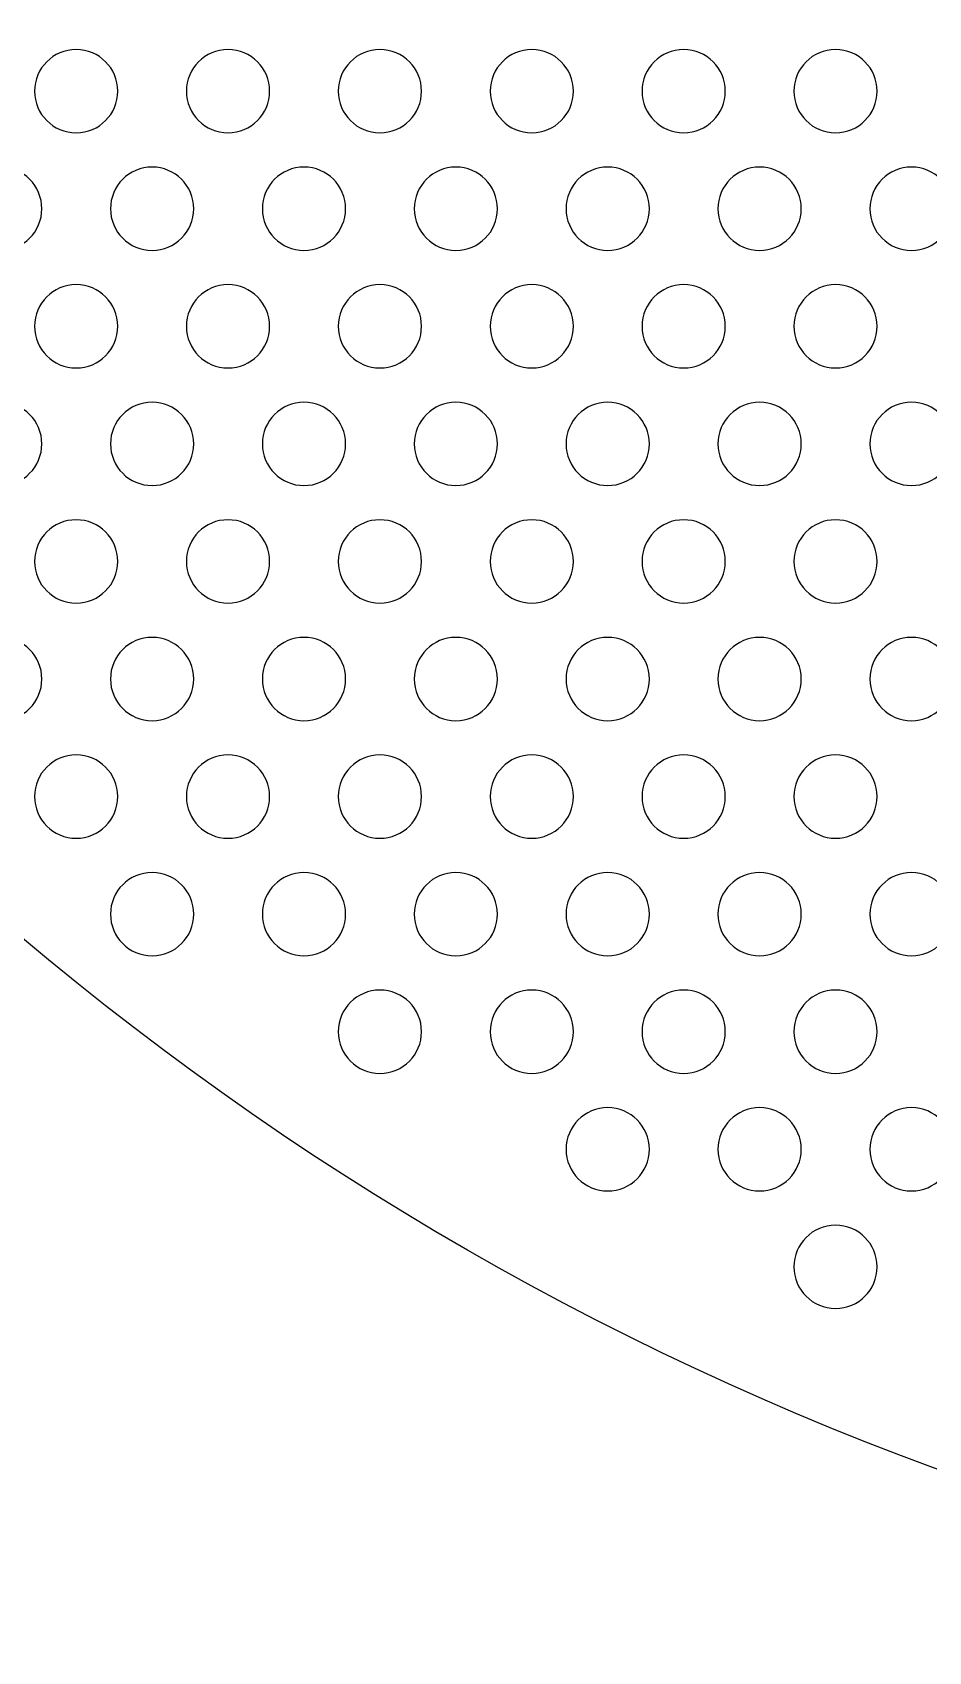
# Model space of a CAD drawing. Header units: millimetres. Extents: x 2717 to 2965, y -3 to 245.
# Drawn here: x 2761.9 to 2798.6, y -3 to 63.3 of the extents above; entities that cross this region are included whole.
import ezdxf

# ---------------------------------------------------------------- set-up
doc = ezdxf.new("R2010")
doc.units = ezdxf.units.MM
doc.layers.add('Livello 04', color=1, linetype='Continuous', true_color=0xff0000)
doc.layers.add('Predefinito', color=18, linetype='Continuous', true_color=0x000000)

msp = doc.modelspace()

# ---------------------------------------------------------------- linework, layer by layer
at = {"layer": 'Livello 04'}
msp.add_circle((2841.468, 121.039), 124, dxfattribs=at)
at = {"layer": 'Predefinito', "color": 18, "true_color": 0x000000}
for points in [[(2763.724, 62.602), (2762.783, 62.602), (2762.02, 61.839), (2762.02, 60.897)], [(2765.429, 60.897), (2765.429, 61.839), (2764.666, 62.602), (2763.724, 62.602)], [(2769.944, 62.602), (2769.002, 62.602), (2768.239, 61.839), (2768.239, 60.897)], [(2771.648, 60.897), (2771.648, 61.839), (2770.885, 62.602), (2769.944, 62.602)], [(2776.163, 62.602), (2775.222, 62.602), (2774.459, 61.839), (2774.459, 60.897)], [(2777.868, 60.897), (2777.868, 61.839), (2777.104, 62.602), (2776.163, 62.602)], [(2782.383, 62.602), (2781.442, 62.602), (2780.678, 61.839), (2780.678, 60.897)], [(2784.087, 60.897), (2784.087, 61.839), (2783.324, 62.602), (2782.383, 62.602)], [(2788.602, 62.602), (2787.661, 62.602), (2786.898, 61.839), (2786.898, 60.897)], [(2790.307, 60.897), (2790.307, 61.839), (2789.544, 62.602), (2788.602, 62.602)], [(2794.822, 62.602), (2793.881, 62.602), (2793.117, 61.839), (2793.117, 60.897)], [(2796.526, 60.897), (2796.526, 61.839), (2795.763, 62.602), (2794.822, 62.602)], [(2762.02, 60.897), (2762.02, 59.956), (2762.783, 59.193), (2763.724, 59.193)], [(2763.724, 59.193), (2764.666, 59.193), (2765.429, 59.956), (2765.429, 60.897)], [(2768.239, 60.897), (2768.239, 59.956), (2769.002, 59.193), (2769.944, 59.193)], [(2769.944, 59.193), (2770.885, 59.193), (2771.648, 59.956), (2771.648, 60.897)], [(2774.459, 60.897), (2774.459, 59.956), (2775.222, 59.193), (2776.163, 59.193)], [(2776.163, 59.193), (2777.104, 59.193), (2777.868, 59.956), (2777.868, 60.897)], [(2780.678, 60.897), (2780.678, 59.956), (2781.442, 59.193), (2782.383, 59.193)], [(2782.383, 59.193), (2783.324, 59.193), (2784.087, 59.956), (2784.087, 60.897)], [(2786.898, 60.897), (2786.898, 59.956), (2787.661, 59.193), (2788.602, 59.193)], [(2788.602, 59.193), (2789.544, 59.193), (2790.307, 59.956), (2790.307, 60.897)], [(2793.117, 60.897), (2793.117, 59.956), (2793.881, 59.193), (2794.822, 59.193)], [(2794.822, 59.193), (2795.763, 59.193), (2796.526, 59.956), (2796.526, 60.897)], [(2762.319, 56.086), (2762.319, 57.028), (2761.556, 57.791), (2760.614, 57.791)], [(2766.834, 57.791), (2765.893, 57.791), (2765.129, 57.028), (2765.129, 56.086)], [(2768.539, 56.086), (2768.539, 57.028), (2767.775, 57.791), (2766.834, 57.791)], [(2773.053, 57.791), (2772.112, 57.791), (2771.349, 57.028), (2771.349, 56.086)], [(2774.758, 56.086), (2774.758, 57.028), (2773.995, 57.791), (2773.053, 57.791)], [(2779.273, 57.791), (2778.332, 57.791), (2777.568, 57.028), (2777.568, 56.086)], [(2780.978, 56.086), (2780.978, 57.028), (2780.214, 57.791), (2779.273, 57.791)], [(2785.493, 57.791), (2784.551, 57.791), (2783.788, 57.028), (2783.788, 56.086)], [(2787.197, 56.086), (2787.197, 57.028), (2786.434, 57.791), (2785.493, 57.791)], [(2791.712, 57.791), (2790.771, 57.791), (2790.007, 57.028), (2790.007, 56.086)], [(2793.417, 56.086), (2793.417, 57.028), (2792.653, 57.791), (2791.712, 57.791)], [(2797.931, 57.791), (2796.99, 57.791), (2796.227, 57.028), (2796.227, 56.086)], [(2799.636, 56.086), (2799.636, 57.028), (2798.873, 57.791), (2797.931, 57.791)], [(2760.614, 54.382), (2761.556, 54.382), (2762.319, 55.145), (2762.319, 56.086)], [(2765.129, 56.086), (2765.129, 55.145), (2765.893, 54.382), (2766.834, 54.382)], [(2766.834, 54.382), (2767.775, 54.382), (2768.539, 55.145), (2768.539, 56.086)], [(2771.349, 56.086), (2771.349, 55.145), (2772.112, 54.382), (2773.053, 54.382)], [(2773.053, 54.382), (2773.995, 54.382), (2774.758, 55.145), (2774.758, 56.086)], [(2777.568, 56.086), (2777.568, 55.145), (2778.332, 54.382), (2779.273, 54.382)], [(2779.273, 54.382), (2780.214, 54.382), (2780.978, 55.145), (2780.978, 56.086)], [(2783.788, 56.086), (2783.788, 55.145), (2784.551, 54.382), (2785.493, 54.382)], [(2785.493, 54.382), (2786.434, 54.382), (2787.197, 55.145), (2787.197, 56.086)], [(2790.007, 56.086), (2790.007, 55.145), (2790.771, 54.382), (2791.712, 54.382)], [(2791.712, 54.382), (2792.653, 54.382), (2793.417, 55.145), (2793.417, 56.086)], [(2796.227, 56.086), (2796.227, 55.145), (2796.99, 54.382), (2797.931, 54.382)], [(2797.931, 54.382), (2798.873, 54.382), (2799.636, 55.145), (2799.636, 56.086)], [(2763.724, 52.979), (2762.783, 52.979), (2762.02, 52.216), (2762.02, 51.275)], [(2765.429, 51.275), (2765.429, 52.216), (2764.666, 52.979), (2763.724, 52.979)], [(2769.944, 52.979), (2769.002, 52.979), (2768.239, 52.216), (2768.239, 51.275)], [(2771.648, 51.275), (2771.648, 52.216), (2770.885, 52.979), (2769.944, 52.979)], [(2776.163, 52.979), (2775.222, 52.979), (2774.459, 52.216), (2774.459, 51.275)], [(2777.868, 51.275), (2777.868, 52.216), (2777.104, 52.979), (2776.163, 52.979)], [(2782.383, 52.979), (2781.442, 52.979), (2780.678, 52.216), (2780.678, 51.275)], [(2784.087, 51.275), (2784.087, 52.216), (2783.324, 52.979), (2782.383, 52.979)], [(2788.602, 52.979), (2787.661, 52.979), (2786.898, 52.216), (2786.898, 51.275)], [(2790.307, 51.275), (2790.307, 52.216), (2789.544, 52.979), (2788.602, 52.979)], [(2794.822, 52.979), (2793.881, 52.979), (2793.117, 52.216), (2793.117, 51.275)], [(2796.526, 51.275), (2796.526, 52.216), (2795.763, 52.979), (2794.822, 52.979)], [(2762.02, 51.275), (2762.02, 50.334), (2762.783, 49.57), (2763.724, 49.57)], [(2763.724, 49.57), (2764.666, 49.57), (2765.429, 50.334), (2765.429, 51.275)], [(2768.239, 51.275), (2768.239, 50.334), (2769.002, 49.57), (2769.944, 49.57)], [(2769.944, 49.57), (2770.885, 49.57), (2771.648, 50.334), (2771.648, 51.275)], [(2774.459, 51.275), (2774.459, 50.334), (2775.222, 49.57), (2776.163, 49.57)], [(2776.163, 49.57), (2777.104, 49.57), (2777.868, 50.334), (2777.868, 51.275)], [(2780.678, 51.275), (2780.678, 50.334), (2781.442, 49.57), (2782.383, 49.57)], [(2782.383, 49.57), (2783.324, 49.57), (2784.087, 50.334), (2784.087, 51.275)], [(2786.898, 51.275), (2786.898, 50.334), (2787.661, 49.57), (2788.602, 49.57)], [(2788.602, 49.57), (2789.544, 49.57), (2790.307, 50.334), (2790.307, 51.275)], [(2793.117, 51.275), (2793.117, 50.334), (2793.881, 49.57), (2794.822, 49.57)], [(2794.822, 49.57), (2795.763, 49.57), (2796.526, 50.334), (2796.526, 51.275)], [(2762.319, 46.464), (2762.319, 47.405), (2761.556, 48.168), (2760.614, 48.168)], [(2766.834, 48.168), (2765.893, 48.168), (2765.129, 47.405), (2765.129, 46.464)], [(2768.539, 46.464), (2768.539, 47.405), (2767.775, 48.168), (2766.834, 48.168)], [(2773.053, 48.168), (2772.112, 48.168), (2771.349, 47.405), (2771.349, 46.464)], [(2774.758, 46.464), (2774.758, 47.405), (2773.995, 48.168), (2773.053, 48.168)], [(2779.273, 48.168), (2778.332, 48.168), (2777.568, 47.405), (2777.568, 46.464)], [(2780.978, 46.464), (2780.978, 47.405), (2780.214, 48.168), (2779.273, 48.168)], [(2785.493, 48.168), (2784.551, 48.168), (2783.788, 47.405), (2783.788, 46.464)], [(2787.197, 46.464), (2787.197, 47.405), (2786.434, 48.168), (2785.493, 48.168)], [(2791.712, 48.168), (2790.771, 48.168), (2790.007, 47.405), (2790.007, 46.464)], [(2793.417, 46.464), (2793.417, 47.405), (2792.653, 48.168), (2791.712, 48.168)], [(2797.931, 48.168), (2796.99, 48.168), (2796.227, 47.405), (2796.227, 46.464)], [(2799.636, 46.464), (2799.636, 47.405), (2798.873, 48.168), (2797.931, 48.168)], [(2760.614, 44.759), (2761.556, 44.759), (2762.319, 45.522), (2762.319, 46.464)], [(2765.129, 46.464), (2765.129, 45.522), (2765.893, 44.759), (2766.834, 44.759)], [(2766.834, 44.759), (2767.775, 44.759), (2768.539, 45.522), (2768.539, 46.464)], [(2771.349, 46.464), (2771.349, 45.522), (2772.112, 44.759), (2773.053, 44.759)], [(2773.053, 44.759), (2773.995, 44.759), (2774.758, 45.522), (2774.758, 46.464)], [(2777.568, 46.464), (2777.568, 45.522), (2778.332, 44.759), (2779.273, 44.759)], [(2779.273, 44.759), (2780.214, 44.759), (2780.978, 45.522), (2780.978, 46.464)], [(2783.788, 46.464), (2783.788, 45.522), (2784.551, 44.759), (2785.493, 44.759)], [(2785.493, 44.759), (2786.434, 44.759), (2787.197, 45.522), (2787.197, 46.464)], [(2790.007, 46.464), (2790.007, 45.522), (2790.771, 44.759), (2791.712, 44.759)], [(2791.712, 44.759), (2792.653, 44.759), (2793.417, 45.522), (2793.417, 46.464)], [(2796.227, 46.464), (2796.227, 45.522), (2796.99, 44.759), (2797.931, 44.759)], [(2797.931, 44.759), (2798.873, 44.759), (2799.636, 45.522), (2799.636, 46.464)], [(2763.724, 43.357), (2762.783, 43.357), (2762.02, 42.594), (2762.02, 41.652)], [(2765.429, 41.652), (2765.429, 42.594), (2764.666, 43.357), (2763.724, 43.357)], [(2769.944, 43.357), (2769.002, 43.357), (2768.239, 42.594), (2768.239, 41.652)], [(2771.648, 41.652), (2771.648, 42.594), (2770.885, 43.357), (2769.944, 43.357)], [(2776.163, 43.357), (2775.222, 43.357), (2774.459, 42.594), (2774.459, 41.652)], [(2777.868, 41.652), (2777.868, 42.594), (2777.104, 43.357), (2776.163, 43.357)], [(2782.383, 43.357), (2781.442, 43.357), (2780.678, 42.594), (2780.678, 41.652)], [(2784.087, 41.652), (2784.087, 42.594), (2783.324, 43.357), (2782.383, 43.357)], [(2788.602, 43.357), (2787.661, 43.357), (2786.898, 42.594), (2786.898, 41.652)], [(2790.307, 41.652), (2790.307, 42.594), (2789.544, 43.357), (2788.602, 43.357)], [(2794.822, 43.357), (2793.881, 43.357), (2793.117, 42.594), (2793.117, 41.652)], [(2796.526, 41.652), (2796.526, 42.594), (2795.763, 43.357), (2794.822, 43.357)], [(2762.02, 41.652), (2762.02, 40.711), (2762.783, 39.948), (2763.724, 39.948)], [(2763.724, 39.948), (2764.666, 39.948), (2765.429, 40.711), (2765.429, 41.652)], [(2768.239, 41.652), (2768.239, 40.711), (2769.002, 39.948), (2769.944, 39.948)], [(2769.944, 39.948), (2770.885, 39.948), (2771.648, 40.711), (2771.648, 41.652)], [(2774.459, 41.652), (2774.459, 40.711), (2775.222, 39.948), (2776.163, 39.948)], [(2776.163, 39.948), (2777.104, 39.948), (2777.868, 40.711), (2777.868, 41.652)], [(2780.678, 41.652), (2780.678, 40.711), (2781.442, 39.948), (2782.383, 39.948)], [(2782.383, 39.948), (2783.324, 39.948), (2784.087, 40.711), (2784.087, 41.652)], [(2786.898, 41.652), (2786.898, 40.711), (2787.661, 39.948), (2788.602, 39.948)], [(2788.602, 39.948), (2789.544, 39.948), (2790.307, 40.711), (2790.307, 41.652)], [(2793.117, 41.652), (2793.117, 40.711), (2793.881, 39.948), (2794.822, 39.948)], [(2794.822, 39.948), (2795.763, 39.948), (2796.526, 40.711), (2796.526, 41.652)], [(2762.319, 36.841), (2762.319, 37.782), (2761.556, 38.545), (2760.614, 38.545)], [(2766.834, 38.545), (2765.893, 38.545), (2765.129, 37.782), (2765.129, 36.841)], [(2768.539, 36.841), (2768.539, 37.782), (2767.775, 38.545), (2766.834, 38.545)], [(2773.053, 38.545), (2772.112, 38.545), (2771.349, 37.782), (2771.349, 36.841)], [(2774.758, 36.841), (2774.758, 37.782), (2773.995, 38.545), (2773.053, 38.545)], [(2779.273, 38.545), (2778.332, 38.545), (2777.568, 37.782), (2777.568, 36.841)], [(2780.978, 36.841), (2780.978, 37.782), (2780.214, 38.545), (2779.273, 38.545)], [(2785.493, 38.545), (2784.551, 38.545), (2783.788, 37.782), (2783.788, 36.841)], [(2787.197, 36.841), (2787.197, 37.782), (2786.434, 38.545), (2785.493, 38.545)], [(2791.712, 38.545), (2790.771, 38.545), (2790.007, 37.782), (2790.007, 36.841)], [(2793.417, 36.841), (2793.417, 37.782), (2792.653, 38.545), (2791.712, 38.545)], [(2797.931, 38.545), (2796.99, 38.545), (2796.227, 37.782), (2796.227, 36.841)], [(2799.636, 36.841), (2799.636, 37.782), (2798.873, 38.545), (2797.931, 38.545)], [(2760.614, 35.136), (2761.556, 35.136), (2762.319, 35.9), (2762.319, 36.841)], [(2765.129, 36.841), (2765.129, 35.9), (2765.893, 35.136), (2766.834, 35.136)], [(2766.834, 35.136), (2767.775, 35.136), (2768.539, 35.9), (2768.539, 36.841)], [(2771.349, 36.841), (2771.349, 35.9), (2772.112, 35.136), (2773.053, 35.136)], [(2773.053, 35.136), (2773.995, 35.136), (2774.758, 35.9), (2774.758, 36.841)], [(2777.568, 36.841), (2777.568, 35.9), (2778.332, 35.136), (2779.273, 35.136)], [(2779.273, 35.136), (2780.214, 35.136), (2780.978, 35.9), (2780.978, 36.841)], [(2783.788, 36.841), (2783.788, 35.9), (2784.551, 35.136), (2785.493, 35.136)], [(2785.493, 35.136), (2786.434, 35.136), (2787.197, 35.9), (2787.197, 36.841)], [(2790.007, 36.841), (2790.007, 35.9), (2790.771, 35.136), (2791.712, 35.136)], [(2791.712, 35.136), (2792.653, 35.136), (2793.417, 35.9), (2793.417, 36.841)], [(2796.227, 36.841), (2796.227, 35.9), (2796.99, 35.136), (2797.931, 35.136)], [(2797.931, 35.136), (2798.873, 35.136), (2799.636, 35.9), (2799.636, 36.841)], [(2763.724, 33.734), (2762.783, 33.734), (2762.02, 32.971), (2762.02, 32.03)], [(2765.429, 32.03), (2765.429, 32.971), (2764.666, 33.734), (2763.724, 33.734)], [(2769.944, 33.734), (2769.002, 33.734), (2768.239, 32.971), (2768.239, 32.03)], [(2771.648, 32.03), (2771.648, 32.971), (2770.885, 33.734), (2769.944, 33.734)], [(2776.163, 33.734), (2775.222, 33.734), (2774.459, 32.971), (2774.459, 32.03)], [(2777.868, 32.03), (2777.868, 32.971), (2777.104, 33.734), (2776.163, 33.734)], [(2782.383, 33.734), (2781.442, 33.734), (2780.678, 32.971), (2780.678, 32.03)], [(2784.087, 32.03), (2784.087, 32.971), (2783.324, 33.734), (2782.383, 33.734)], [(2788.602, 33.734), (2787.661, 33.734), (2786.898, 32.971), (2786.898, 32.03)], [(2790.307, 32.03), (2790.307, 32.971), (2789.544, 33.734), (2788.602, 33.734)], [(2794.822, 33.734), (2793.881, 33.734), (2793.117, 32.971), (2793.117, 32.03)], [(2796.526, 32.03), (2796.526, 32.971), (2795.763, 33.734), (2794.822, 33.734)], [(2762.02, 32.03), (2762.02, 31.088), (2762.783, 30.325), (2763.724, 30.325)], [(2763.724, 30.325), (2764.666, 30.325), (2765.429, 31.088), (2765.429, 32.03)], [(2768.239, 32.03), (2768.239, 31.088), (2769.002, 30.325), (2769.944, 30.325)], [(2769.944, 30.325), (2770.885, 30.325), (2771.648, 31.088), (2771.648, 32.03)], [(2774.459, 32.03), (2774.459, 31.088), (2775.222, 30.325), (2776.163, 30.325)], [(2776.163, 30.325), (2777.104, 30.325), (2777.868, 31.088), (2777.868, 32.03)], [(2780.678, 32.03), (2780.678, 31.088), (2781.442, 30.325), (2782.383, 30.325)], [(2782.383, 30.325), (2783.324, 30.325), (2784.087, 31.088), (2784.087, 32.03)], [(2786.898, 32.03), (2786.898, 31.088), (2787.661, 30.325), (2788.602, 30.325)], [(2788.602, 30.325), (2789.544, 30.325), (2790.307, 31.088), (2790.307, 32.03)], [(2793.117, 32.03), (2793.117, 31.088), (2793.881, 30.325), (2794.822, 30.325)], [(2794.822, 30.325), (2795.763, 30.325), (2796.526, 31.088), (2796.526, 32.03)], [(2766.834, 28.923), (2765.893, 28.923), (2765.129, 28.16), (2765.129, 27.218)], [(2768.539, 27.218), (2768.539, 28.16), (2767.775, 28.923), (2766.834, 28.923)], [(2773.053, 28.923), (2772.112, 28.923), (2771.349, 28.16), (2771.349, 27.218)], [(2774.758, 27.218), (2774.758, 28.16), (2773.995, 28.923), (2773.053, 28.923)], [(2779.273, 28.923), (2778.332, 28.923), (2777.568, 28.16), (2777.568, 27.218)], [(2780.978, 27.218), (2780.978, 28.16), (2780.214, 28.923), (2779.273, 28.923)], [(2785.493, 28.923), (2784.551, 28.923), (2783.788, 28.16), (2783.788, 27.218)], [(2787.197, 27.218), (2787.197, 28.16), (2786.434, 28.923), (2785.493, 28.923)], [(2791.712, 28.923), (2790.771, 28.923), (2790.007, 28.16), (2790.007, 27.218)], [(2793.417, 27.218), (2793.417, 28.16), (2792.653, 28.923), (2791.712, 28.923)], [(2797.931, 28.923), (2796.99, 28.923), (2796.227, 28.16), (2796.227, 27.218)], [(2799.636, 27.218), (2799.636, 28.16), (2798.873, 28.923), (2797.931, 28.923)], [(2765.129, 27.218), (2765.129, 26.277), (2765.893, 25.514), (2766.834, 25.514)], [(2766.834, 25.514), (2767.775, 25.514), (2768.539, 26.277), (2768.539, 27.218)], [(2771.349, 27.218), (2771.349, 26.277), (2772.112, 25.514), (2773.053, 25.514)], [(2773.053, 25.514), (2773.995, 25.514), (2774.758, 26.277), (2774.758, 27.218)], [(2777.568, 27.218), (2777.568, 26.277), (2778.332, 25.514), (2779.273, 25.514)], [(2779.273, 25.514), (2780.214, 25.514), (2780.978, 26.277), (2780.978, 27.218)], [(2783.788, 27.218), (2783.788, 26.277), (2784.551, 25.514), (2785.493, 25.514)], [(2785.493, 25.514), (2786.434, 25.514), (2787.197, 26.277), (2787.197, 27.218)], [(2790.007, 27.218), (2790.007, 26.277), (2790.771, 25.514), (2791.712, 25.514)], [(2791.712, 25.514), (2792.653, 25.514), (2793.417, 26.277), (2793.417, 27.218)], [(2796.227, 27.218), (2796.227, 26.277), (2796.99, 25.514), (2797.931, 25.514)], [(2797.931, 25.514), (2798.873, 25.514), (2799.636, 26.277), (2799.636, 27.218)], [(2776.163, 24.112), (2775.222, 24.112), (2774.459, 23.348), (2774.459, 22.407)], [(2777.868, 22.407), (2777.868, 23.348), (2777.105, 24.112), (2776.163, 24.112)], [(2782.383, 24.112), (2781.442, 24.112), (2780.678, 23.349), (2780.678, 22.407)], [(2784.087, 22.407), (2784.087, 23.349), (2783.324, 24.112), (2782.383, 24.112)], [(2788.602, 24.112), (2787.661, 24.112), (2786.898, 23.349), (2786.898, 22.407)], [(2790.307, 22.407), (2790.307, 23.349), (2789.544, 24.112), (2788.602, 24.112)], [(2794.822, 24.112), (2793.881, 24.112), (2793.117, 23.349), (2793.117, 22.407)], [(2796.526, 22.407), (2796.526, 23.349), (2795.763, 24.112), (2794.822, 24.112)], [(2774.459, 22.407), (2774.459, 21.466), (2775.222, 20.702), (2776.163, 20.702)], [(2776.163, 20.702), (2777.105, 20.702), (2777.868, 21.466), (2777.868, 22.407)], [(2780.678, 22.407), (2780.678, 21.466), (2781.442, 20.702), (2782.383, 20.702)], [(2782.383, 20.702), (2783.324, 20.702), (2784.087, 21.466), (2784.087, 22.407)], [(2786.898, 22.407), (2786.898, 21.466), (2787.661, 20.702), (2788.602, 20.702)], [(2788.602, 20.702), (2789.544, 20.702), (2790.307, 21.466), (2790.307, 22.407)], [(2793.117, 22.407), (2793.117, 21.466), (2793.881, 20.702), (2794.822, 20.702)], [(2794.822, 20.702), (2795.763, 20.702), (2796.526, 21.466), (2796.526, 22.407)], [(2785.493, 19.3), (2784.551, 19.3), (2783.788, 18.537), (2783.788, 17.596)], [(2787.197, 17.596), (2787.197, 18.537), (2786.434, 19.3), (2785.493, 19.3)], [(2791.712, 19.3), (2790.771, 19.3), (2790.007, 18.537), (2790.007, 17.596)], [(2793.417, 17.596), (2793.417, 18.537), (2792.653, 19.3), (2791.712, 19.3)], [(2797.931, 19.3), (2796.99, 19.3), (2796.227, 18.537), (2796.227, 17.596)], [(2799.636, 17.596), (2799.636, 18.537), (2798.873, 19.3), (2797.931, 19.3)], [(2783.788, 17.596), (2783.788, 16.654), (2784.551, 15.891), (2785.493, 15.891)], [(2785.493, 15.891), (2786.434, 15.891), (2787.197, 16.654), (2787.197, 17.596)], [(2790.007, 17.596), (2790.007, 16.654), (2790.771, 15.891), (2791.712, 15.891)], [(2791.712, 15.891), (2792.653, 15.891), (2793.417, 16.654), (2793.417, 17.596)], [(2796.227, 17.596), (2796.227, 16.654), (2796.99, 15.891), (2797.931, 15.891)], [(2797.931, 15.891), (2798.873, 15.891), (2799.636, 16.654), (2799.636, 17.596)], [(2794.822, 14.489), (2793.881, 14.489), (2793.117, 13.726), (2793.117, 12.784)], [(2796.526, 12.784), (2796.526, 13.726), (2795.763, 14.489), (2794.822, 14.489)], [(2793.117, 12.784), (2793.117, 11.843), (2793.881, 11.08), (2794.822, 11.08)], [(2794.822, 11.08), (2795.763, 11.08), (2796.526, 11.843), (2796.526, 12.784)]]:
    msp.add_open_spline(points, degree=3, dxfattribs=at)

doc.saveas('drawing.dxf')
